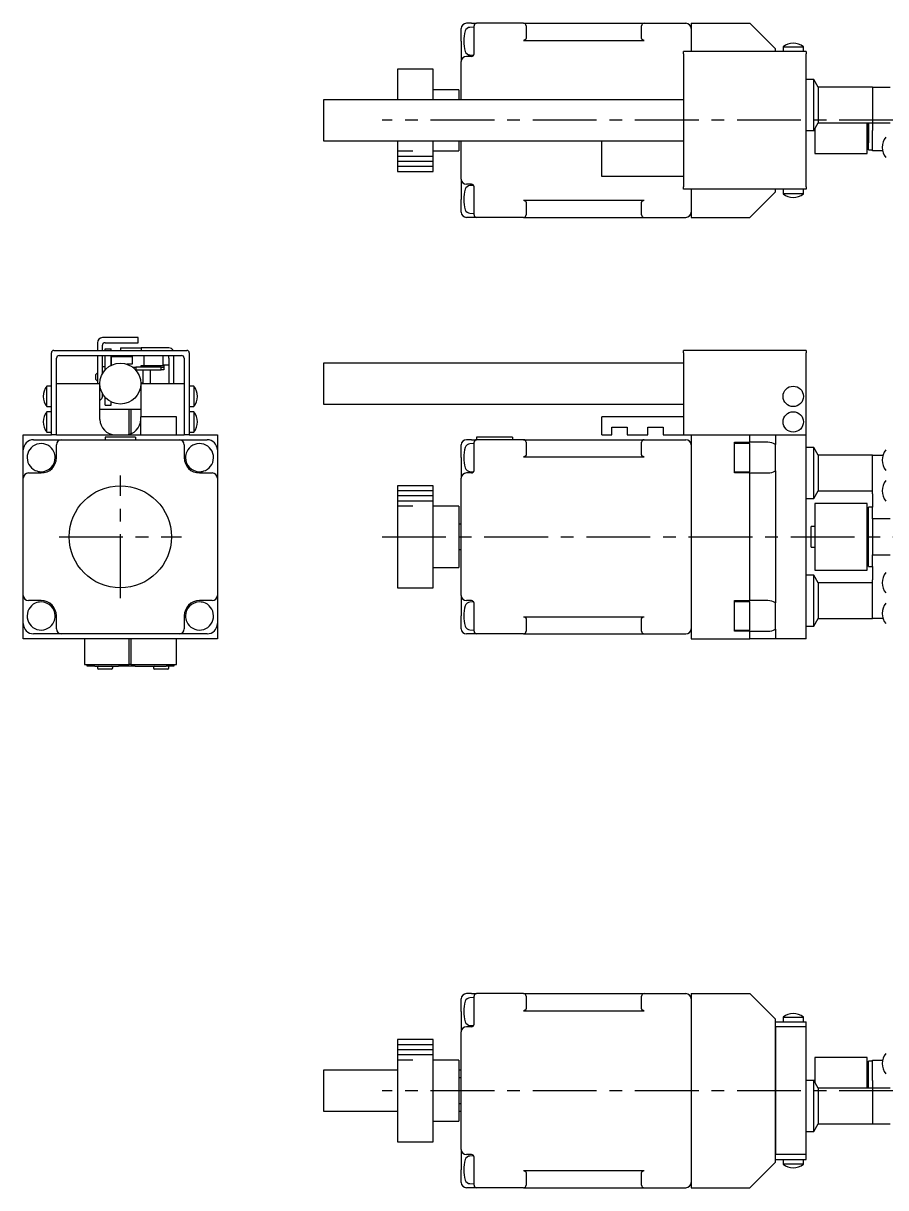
# Model space of a CAD drawing. Extents: x 56 to 595, y 17 to 322.
# Drawn here: x 56 to 224.9, y 93.5 to 321.5 of the extents above; entities that cross this region are included whole.
import ezdxf

# ---------------------------------------------------------------- set-up
doc = ezdxf.new("R2010")
doc.units = 0
doc.header["$LTSCALE"] = 10
doc.linetypes.add('CENTER', pattern=[2, 1.25, -0.25, 0.25, -0.25])
for name, color, linetype in [('1', 7, 'CONTINUOUS'), ('11', 7, 'CONTINUOUS'), ('2', 7, 'CONTINUOUS')]:
    doc.layers.add(name, color=color, linetype=linetype)

msp = doc.modelspace()

# ---------------------------------------------------------------- linework, layer by layer
at = {"layer": '1', "color": 7, "linetype": 'CONTINUOUS'}
for p, q in [((143.749999, 321.5), (142.749999, 321.5)), ((143.749999, 321.5), (144.749999, 321.5)), ((153.949999, 321.5), (144.749999, 321.5)), ((153.949999, 321.5), (177.549999, 321.5)), ((177.549999, 321.5), (185.749999, 321.5)), ((186.749999, 321.5), (198.249999, 321.5)), ((186.749999, 321.5), (186.749999, 316)), ((203.249999, 316.5), (198.249999, 321.5)), ((141.749999, 318), (141.749999, 320.5)), ((144.249999, 320.75), (143.446276, 320.707879)), ((144.249999, 319.5), (144.249999, 321)), ((144.249999, 315.414214), (144.249999, 319.5)), ((154.449999, 321), (154.449999, 319.5)), ((154.449999, 319.5), (154.449999, 318.648232)), ((177.049999, 319.5), (177.049999, 321)), ((177.049999, 318.648232), (177.049999, 319.5)), ((141.749999, 318), (141.749999, 314)), ((153.974533, 318.148835), (153.949999, 318.148232)), ((153.949999, 318.148232), (177.549999, 318.148232)), ((153.999008, 318.15064), (153.974533, 318.148835)), ((154.023364, 318.153644), (153.999008, 318.15064)), ((154.047544, 318.15784), (154.023364, 318.153644)), ((154.071489, 318.163217), (154.047544, 318.15784)), ((154.095141, 318.169762), (154.071489, 318.163217)), ((154.118444, 318.17746), (154.095141, 318.169762)), ((154.141341, 318.186293), (154.118444, 318.17746)), ((154.163777, 318.196238), (154.141341, 318.186293)), ((154.185697, 318.207272), (154.163777, 318.196238)), ((154.20705, 318.219368), (154.185697, 318.207272)), ((154.227784, 318.232497), (154.20705, 318.219368)), ((154.247849, 318.246629), (154.227784, 318.232497)), ((154.267196, 318.261727), (154.247849, 318.246629)), ((154.285778, 318.277757), (154.267196, 318.261727)), ((154.303552, 318.294679), (154.285778, 318.277757)), ((154.320475, 318.312453), (154.303552, 318.294679)), ((154.336504, 318.331036), (154.320475, 318.312453)), ((154.351603, 318.350383), (154.336504, 318.331036)), ((154.365734, 318.370447), (154.351603, 318.350383)), ((154.378863, 318.391181), (154.365734, 318.370447)), ((154.39096, 318.412534), (154.378863, 318.391181)), ((154.401994, 318.434455), (154.39096, 318.412534)), ((154.411939, 318.456891), (154.401994, 318.434455)), ((154.420771, 318.479787), (154.411939, 318.456891)), ((154.428469, 318.50309), (154.420771, 318.479787)), ((154.435015, 318.526742), (154.428469, 318.50309)), ((154.440392, 318.550687), (154.435015, 318.526742)), ((154.444587, 318.574867), (154.440392, 318.550687)), ((154.447591, 318.599224), (154.444587, 318.574867)), ((154.449397, 318.623698), (154.447591, 318.599224)), ((154.449999, 318.648232), (154.449397, 318.623698)), ((177.050601, 318.623698), (177.049999, 318.648232)), ((177.052407, 318.599224), (177.050601, 318.623698)), ((177.055411, 318.574867), (177.052407, 318.599224)), ((177.059606, 318.550687), (177.055411, 318.574867)), ((177.064983, 318.526742), (177.059606, 318.550687)), ((177.071529, 318.50309), (177.064983, 318.526742)), ((177.079227, 318.479787), (177.071529, 318.50309)), ((177.088059, 318.456891), (177.079227, 318.479787)), ((177.098004, 318.434455), (177.088059, 318.456891)), ((177.109038, 318.412534), (177.098004, 318.434455)), ((177.121135, 318.391181), (177.109038, 318.412534)), ((177.134264, 318.370447), (177.121135, 318.391181)), ((177.148395, 318.350383), (177.134264, 318.370447)), ((177.163494, 318.331036), (177.148395, 318.350383)), ((177.179523, 318.312453), (177.163494, 318.331036)), ((177.196446, 318.294679), (177.179523, 318.312453)), ((177.21422, 318.277757), (177.196446, 318.294679)), ((177.232802, 318.261727), (177.21422, 318.277757)), ((177.252149, 318.246629), (177.232802, 318.261727)), ((177.272214, 318.232497), (177.252149, 318.246629)), ((177.292948, 318.219368), (177.272214, 318.232497)), ((177.314301, 318.207272), (177.292948, 318.219368)), ((177.336221, 318.196238), (177.314301, 318.207272)), ((177.358657, 318.186293), (177.336221, 318.196238)), ((177.381554, 318.17746), (177.358657, 318.186293)), ((177.404857, 318.169762), (177.381554, 318.17746)), ((177.428509, 318.163217), (177.404857, 318.169762)), ((177.452454, 318.15784), (177.428509, 318.163217)), ((177.476634, 318.153644), (177.452454, 318.15784)), ((177.50099, 318.15064), (177.476634, 318.153644)), ((177.525465, 318.148835), (177.50099, 318.15064)), ((177.549999, 318.148232), (177.525465, 318.148835)), ((143.749999, 315), (142.749999, 315)), ((143.446276, 315.292121), (144.184962, 315.253408)), ((185.249999, 315.5), (185.249999, 316)), ((209.249999, 316), (185.249999, 316)), ((185.249999, 315.5), (185.249999, 289.5)), ((203.249999, 316), (203.249999, 316.5)), ((204.749999, 316.897999), (204.854416, 316.897999)), ((204.749999, 316.897999), (204.749999, 316)), ((204.854416, 316.897999), (208.749999, 316.897999)), ((208.749999, 316), (208.749999, 316.897999)), ((209.249999, 316), (209.249999, 315.5)), ((209.249999, 289.5), (209.249999, 315.5)), ((129.249999, 312.5), (129.249999, 306.5)), ((136.249999, 312.5), (129.249999, 312.5)), ((136.249999, 306.5), (136.249999, 312.5)), ((141.749999, 306.5), (141.749999, 314)), ((210.749999, 310.5), (209.249999, 310.5)), ((210.749999, 300.5), (210.749999, 310.5)), ((211.616024, 309), (210.749999, 310.5)), ((141.249999, 308.5), (136.249999, 308.5)), ((141.249999, 308.5), (141.249999, 306.5)), ((211.616024, 309), (211.616024, 302)), ((222.249999, 309), (211.616024, 309)), ((222.249999, 309), (225.749999, 309)), ((222.249999, 309), (222.249999, 305.5)), ((114.750001, 306.5), (114.750001, 302.5)), ((185.249999, 306.5), (114.750001, 306.5)), ((222.249999, 305.5), (222.249999, 302)), ((114.750001, 302.5), (114.750001, 298.5)), ((210.749999, 300.5), (211.616024, 302)), ((211.616024, 302), (222.249999, 302)), ((221.249999, 296), (221.249999, 302)), ((221.449999, 296.700338), (221.449999, 302.019548)), ((221.449999, 302), (221.449999, 298.090257)), ((222.249999, 302), (225.749999, 302)), ((222.249999, 302), (222.249999, 300.5)), ((209.249999, 300.5), (210.749999, 300.5)), ((210.249999, 300.5), (210.749999, 300.5)), ((210.749999, 300.5), (210.949999, 300.5)), ((210.949999, 300.84641), (210.949999, 296)), ((221.249999, 299), (221.449999, 299)), ((221.449999, 296.7), (221.449999, 299)), ((221.449999, 299), (221.449999, 298.09)), ((222.249999, 296.5), (222.249999, 300.5)), ((114.750001, 298.5), (185.249999, 298.5)), ((129.249999, 298.5), (129.249999, 292.5)), ((136.249999, 292.5), (136.249999, 298.5)), ((136.249999, 296.5), (141.249999, 296.5)), ((141.249999, 298.5), (141.249999, 296.5)), ((141.749999, 291), (141.749999, 298.5)), ((169.249999, 291.5), (169.249999, 298.5)), ((221.449999, 296.7), (221.449999, 296.700338)), ((221.449999, 296.7), (222.249999, 296.7)), ((224.227499, 296.5), (222.249999, 296.5)), ((210.949999, 296), (216.449999, 296)), ((216.449999, 296), (221.249999, 296)), ((129.249999, 292.5), (136.249999, 292.5)), ((141.749999, 291), (141.749999, 287)), ((143.749999, 290), (142.749999, 290)), ((144.184962, 289.746592), (143.446276, 289.707879)), ((144.249999, 285.5), (144.249999, 289.585786)), ((185.249999, 291.5), (169.249999, 291.5)), ((185.249999, 289), (185.249999, 289.5)), ((209.249999, 289), (185.249999, 289)), ((186.749999, 289), (186.749999, 283.5)), ((198.249999, 283.5), (203.249999, 288.5)), ((203.249999, 288.5), (203.249999, 289)), ((204.749999, 289), (204.749999, 288.102001)), ((204.781135, 288.102001), (204.749999, 288.102001)), ((208.749999, 288.102001), (204.781135, 288.102001)), ((208.749999, 288.102001), (208.749999, 289)), ((209.249999, 289.5), (209.249999, 289)), ((141.749999, 284.5), (141.749999, 287)), ((144.249999, 284), (144.249999, 285.5)), ((153.949999, 286.851768), (177.549999, 286.851768)), ((153.949999, 286.851768), (153.974533, 286.851165)), ((153.974533, 286.851165), (153.999008, 286.84936)), ((153.999008, 286.84936), (154.023364, 286.846356)), ((154.023364, 286.846356), (154.047544, 286.84216)), ((154.047544, 286.84216), (154.071489, 286.836783)), ((154.071489, 286.836783), (154.095141, 286.830238)), ((154.095141, 286.830238), (154.118444, 286.82254)), ((154.118444, 286.82254), (154.141341, 286.813707)), ((154.141341, 286.813707), (154.163777, 286.803762)), ((154.163777, 286.803762), (154.185697, 286.792728)), ((154.185697, 286.792728), (154.20705, 286.780632)), ((154.20705, 286.780632), (154.227784, 286.767503)), ((154.227784, 286.767503), (154.247849, 286.753371)), ((154.247849, 286.753371), (154.267196, 286.738273)), ((154.267196, 286.738273), (154.285778, 286.722243)), ((154.285778, 286.722243), (154.303552, 286.705321)), ((154.303552, 286.705321), (154.320475, 286.687547)), ((154.320475, 286.687547), (154.336504, 286.668964)), ((154.336504, 286.668964), (154.351603, 286.649617)), ((154.351603, 286.649617), (154.365734, 286.629553)), ((154.365734, 286.629553), (154.378863, 286.608819)), ((154.378863, 286.608819), (154.39096, 286.587466)), ((154.39096, 286.587466), (154.401994, 286.565545)), ((154.401994, 286.565545), (154.411939, 286.543109)), ((154.411939, 286.543109), (154.420771, 286.520213)), ((154.420771, 286.520213), (154.428469, 286.49691)), ((154.428469, 286.49691), (154.435015, 286.473258)), ((154.435015, 286.473258), (154.440392, 286.449313)), ((154.440392, 286.449313), (154.444587, 286.425133)), ((154.444587, 286.425133), (154.447591, 286.400776)), ((154.447591, 286.400776), (154.449397, 286.376302)), ((154.449397, 286.376302), (154.449999, 286.351768)), ((154.449999, 286.351768), (154.449999, 285.5)), ((154.449999, 285.5), (154.449999, 284)), ((177.049999, 286.351768), (177.050601, 286.376302)), ((177.049999, 285.5), (177.049999, 286.351768)), ((177.049999, 284), (177.049999, 285.5)), ((177.050601, 286.376302), (177.052407, 286.400776)), ((177.052407, 286.400776), (177.055411, 286.425133)), ((177.055411, 286.425133), (177.059606, 286.449313)), ((177.059606, 286.449313), (177.064983, 286.473258)), ((177.064983, 286.473258), (177.071529, 286.49691)), ((177.071529, 286.49691), (177.079227, 286.520213)), ((177.079227, 286.520213), (177.088059, 286.543109)), ((177.088059, 286.543109), (177.098004, 286.565545)), ((177.098004, 286.565545), (177.109038, 286.587466)), ((177.109038, 286.587466), (177.121135, 286.608819)), ((177.121135, 286.608819), (177.134264, 286.629553)), ((177.134264, 286.629553), (177.148395, 286.649617)), ((177.148395, 286.649617), (177.163494, 286.668964)), ((177.163494, 286.668964), (177.179523, 286.687547)), ((177.179523, 286.687547), (177.196446, 286.705321)), ((177.196446, 286.705321), (177.21422, 286.722243)), ((177.21422, 286.722243), (177.232802, 286.738273)), ((177.232802, 286.738273), (177.252149, 286.753371)), ((177.252149, 286.753371), (177.272214, 286.767503)), ((177.272214, 286.767503), (177.292948, 286.780632)), ((177.292948, 286.780632), (177.314301, 286.792728)), ((177.314301, 286.792728), (177.336221, 286.803762)), ((177.336221, 286.803762), (177.358657, 286.813707)), ((177.358657, 286.813707), (177.381554, 286.82254)), ((177.381554, 286.82254), (177.404857, 286.830238)), ((177.404857, 286.830238), (177.428509, 286.836783)), ((177.428509, 286.836783), (177.452454, 286.84216)), ((177.452454, 286.84216), (177.476634, 286.846356)), ((177.476634, 286.846356), (177.50099, 286.84936)), ((177.50099, 286.84936), (177.525465, 286.851165)), ((177.525465, 286.851165), (177.549999, 286.851768)), ((143.749999, 283.5), (142.749999, 283.5)), ((143.446276, 284.292121), (144.249999, 284.25)), ((144.749999, 283.5), (143.749999, 283.5)), ((153.949999, 283.5), (144.749999, 283.5)), ((153.949999, 283.5), (177.549999, 283.5)), ((177.549999, 283.5), (185.749999, 283.5)), ((186.749999, 283.5), (198.249999, 283.5)), ((78.5, 259.95), (71.5, 259.95)), ((78.5, 258.95), (78.5, 259.95)), ((70.5, 258.95), (70.5, 257.45)), ((71.5, 257.45), (71.5, 258.45)), ((72, 258.95), (78.5, 258.95)), ((72, 257.45), (72, 257.75)), ((72, 257.75), (73.2, 257.75)), ((73.2, 257.45), (73.2, 257.75)), ((75, 257.95), (79.06253, 257.95)), ((75, 257.95), (75, 257.45)), ((79.06253, 257.95), (79.06253, 257.45)), ((84.5, 257.95), (79.06253, 257.95)), ((61.5, 240.95), (61.5, 256.95)), ((62, 257.45), (88, 257.45)), ((62.5, 240.95), (62.5, 255.95)), ((63, 256.45), (87, 256.45)), ((70.5, 256.45), (70.5, 250.95)), ((71.5, 252.886492), (71.5, 256.45)), ((72, 253.595751), (72, 256.45)), ((73.2, 254.522114), (73.2, 256.45)), ((73.3, 256.45), (73.3, 256.25)), ((73.3, 254.570773), (73.3, 256.25)), ((73.3, 256.25), (77.3, 256.25)), ((77.3, 256.25), (77.3, 254.75)), ((79.6, 256.45), (79.6, 254.45)), ((83.4, 254.45), (83.4, 256.45)), ((84.5, 255.95), (84.5, 250.95)), ((85.5, 250.95), (85.5, 256.45)), ((87.5, 255.95), (87.5, 240.95)), ((88.5, 256.95), (88.5, 240.95)), ((209.249999, 257.45), (185.249999, 257.45)), ((185.249999, 256.95), (185.249999, 257.45)), ((185.249999, 256.95), (185.249999, 240.95)), ((209.249999, 257.45), (209.249999, 256.95)), ((209.249999, 240.95), (209.249999, 256.95)), ((72, 254.25), (71.5, 254.25)), ((73.2, 255.25), (73.3, 255.25)), ((77.3, 254.75), (76.249, 254.75)), ((77.499888, 254.15), (77.499888, 254.072589)), ((77.499888, 254.15), (78.045806, 254.15)), ((78.045806, 253.65), (77.951271, 253.65)), ((78.045806, 254.15), (78.045806, 253.65)), ((82.99985, 254.15), (78.045806, 254.15)), ((78.045806, 253.65), (82.99985, 253.65)), ((83.5, 254.45), (79, 254.45)), ((79, 254.45), (79, 254.15)), ((79.5, 250.95), (79.5, 253.65)), ((80.910616, 250.95), (80.910616, 253.65)), ((82.99985, 253.65), (82.99985, 254.15)), ((82.99985, 254.15), (83.499863, 254.15)), ((83.499863, 253.65), (82.99985, 253.65)), ((83.499863, 254.15), (83.499863, 253.65)), ((83.5, 253.65), (83.499863, 253.65)), ((83.5, 254.65), (84.5, 254.65)), ((83.5, 254.65), (83.5, 253.65)), ((114.750001, 254.95), (114.750001, 246.95)), ((185.249999, 254.95), (114.750001, 254.95)), ((62.5, 250.95), (71, 250.95)), ((70.5, 253.05), (70.2, 252.75)), ((70.2, 251.75), (70.2, 252.75)), ((70.2, 251.75), (70.5, 251.45)), ((71, 243.95), (71, 250.95)), ((79.5, 251.05), (79, 251.05)), ((79, 251.05), (79, 250.95)), ((79, 250.95), (87.5, 250.95)), ((79, 250.95), (79, 244.45)), ((60.602001, 249.087782), (60.602001, 250.45)), ((61.5, 250.45), (60.602001, 250.45)), ((60.602001, 246.45), (60.602001, 249.087782)), ((71, 249.95), (71.127017, 249.95)), ((71.5, 248.357107), (71.5, 249.013508)), ((79, 250.25), (78.938274, 250.25)), ((78.994997, 250.75), (79, 250.75)), ((89.397999, 250.45), (88.5, 250.45)), ((89.397999, 250.45), (89.397999, 248.801531)), ((89.397999, 248.801531), (89.397999, 246.45)), ((60.602001, 246.45), (61.5, 246.45)), ((71, 247.65), (71.353553, 248.003553)), ((72, 246.75), (72, 248.304249)), ((72, 246.75), (73.2, 246.75)), ((73.2, 246.75), (73.2, 247.377886)), ((73.2, 247.25), (73.3, 247.25)), ((73.3, 247.25), (73.3, 247.329227)), ((88.5, 246.45), (89.397999, 246.45)), ((114.750001, 246.95), (185.249999, 246.95)), ((60.602001, 244.087782), (60.602001, 245.45)), ((61.5, 245.45), (60.602001, 245.45)), ((60.602001, 241.45), (60.602001, 244.087782)), ((71, 245.95), (76.759051, 245.95)), ((76.759051, 245.95), (77.084807, 245.95)), ((76.759051, 241.047615), (76.759051, 245.95)), ((77.084807, 245.95), (79, 245.95)), ((77.084807, 245.95), (77.084807, 241.153003)), ((79, 240.95), (79, 244.45)), ((86, 244.45), (79, 244.45)), ((86, 240.95), (86, 244.45)), ((89.397999, 245.45), (88.5, 245.45)), ((89.397999, 245.45), (89.397999, 243.801531)), ((169.249999, 240.95), (169.249999, 244.45)), ((185.249999, 244.45), (169.249999, 244.45)), ((89.397999, 243.801531), (89.397999, 241.45)), ((171.249999, 242.45), (174.249999, 242.45)), ((171.249999, 240.95), (171.249999, 242.45)), ((174.249999, 242.45), (174.249999, 240.95)), ((178.249999, 242.45), (181.249999, 242.45)), ((178.249999, 240.95), (178.249999, 242.45)), ((181.249999, 242.45), (181.249999, 240.95)), ((56, 237.95), (56, 240.95)), ((56, 240.95), (61.5, 240.95)), ((58, 239.95), (62.085786, 239.95)), ((58, 239.95), (59.351768, 239.95)), ((60.602001, 241.45), (61.5, 241.45)), ((62.5, 240.95), (61.5, 240.95)), ((62.085786, 239.95), (63.5, 239.95)), ((62.5, 240.95), (79, 240.95)), ((63.5, 239.95), (86.5, 239.95)), ((72, 240.45), (72, 239.95)), ((78, 240.45), (72, 240.45)), ((78, 240.45), (78, 239.95)), ((79, 240.95), (86, 240.95)), ((86, 240.95), (87.5, 240.95)), ((86.5, 239.95), (87.914214, 239.95)), ((88.5, 240.95), (87.5, 240.95)), ((87.914214, 239.95), (92, 239.95)), ((88.5, 241.45), (89.397999, 241.45)), ((88.5, 240.95), (94, 240.95)), ((90.648232, 239.95), (92, 239.95)), ((94, 240.95), (94, 237.95)), ((143.749999, 239.95), (142.749999, 239.95)), ((143.749999, 239.95), (144.749999, 239.95)), ((144.249999, 237.95), (144.249999, 239.45)), ((151.749999, 240.45), (144.749999, 240.45)), ((144.749999, 240.45), (144.749999, 239.95)), ((153.949999, 239.95), (144.749999, 239.95)), ((151.749999, 240.45), (151.749999, 239.95)), ((153.949999, 239.95), (177.549999, 239.95)), ((154.449999, 239.45), (154.449999, 237.95)), ((169.249999, 240.95), (171.249999, 240.95)), ((174.249999, 240.95), (178.249999, 240.95)), ((177.049999, 237.95), (177.049999, 239.45)), ((177.549999, 239.95), (185.749999, 239.95)), ((181.249999, 240.95), (185.249999, 240.95)), ((185.249999, 240.95), (186.749999, 240.95)), ((186.749999, 240.95), (186.749999, 200.95)), ((186.749999, 240.95), (198.249999, 240.95)), ((195.249999, 239.45), (198.249999, 239.45)), ((195.249999, 233.45), (195.249999, 239.45)), ((198.249999, 239.45), (198.249999, 240.95)), ((198.249999, 240.95), (203.249999, 240.95)), ((201.749999, 239.45), (198.249999, 239.45)), ((203.249999, 240.95), (203.249999, 239.048076)), ((203.249999, 240.95), (209.249999, 240.95)), ((209.249999, 200.95), (209.249999, 240.95)), ((56, 233.864214), (56, 237.95)), ((56, 236.598232), (56, 237.95)), ((62.5, 236.45), (62.5, 238.95)), ((87.5, 238.95), (87.5, 236.45)), ((94, 237.95), (94, 233.864214)), ((94, 237.95), (94, 236.598232)), ((141.749999, 236.45), (141.749999, 238.95)), ((144.249999, 239.2), (143.446276, 239.157879)), ((144.249999, 233.864214), (144.249999, 237.95)), ((154.449999, 237.95), (154.449999, 237.098232)), ((177.049999, 237.098232), (177.049999, 237.95)), ((198.249999, 239.2), (195.249999, 239.2)), ((198.249999, 233.7), (198.249999, 239.2)), ((198.249999, 233.7), (198.249999, 239.2)), ((203.249999, 236.45), (203.249999, 239.048076)), ((210.749999, 238.45), (209.249999, 238.45)), ((210.749999, 233.45), (210.749999, 238.45)), ((211.616024, 236.95), (210.749999, 238.45)), ((141.749999, 236.45), (141.749999, 232.45)), ((153.974533, 236.598835), (153.949999, 236.598232)), ((153.949999, 236.598232), (177.549999, 236.598232)), ((153.999008, 236.60064), (153.974533, 236.598835)), ((154.023364, 236.603644), (153.999008, 236.60064)), ((154.047544, 236.60784), (154.023364, 236.603644)), ((154.071489, 236.613217), (154.047544, 236.60784)), ((154.095141, 236.619762), (154.071489, 236.613217)), ((154.118444, 236.62746), (154.095141, 236.619762)), ((154.141341, 236.636293), (154.118444, 236.62746)), ((154.163777, 236.646238), (154.141341, 236.636293)), ((154.185697, 236.657272), (154.163777, 236.646238)), ((154.20705, 236.669368), (154.185697, 236.657272)), ((154.227784, 236.682497), (154.20705, 236.669368)), ((154.247849, 236.696629), (154.227784, 236.682497)), ((154.267196, 236.711727), (154.247849, 236.696629)), ((154.285778, 236.727757), (154.267196, 236.711727)), ((154.303552, 236.744679), (154.285778, 236.727757)), ((154.320475, 236.762453), (154.303552, 236.744679)), ((154.336504, 236.781036), (154.320475, 236.762453)), ((154.351603, 236.800383), (154.336504, 236.781036)), ((154.365734, 236.820447), (154.351603, 236.800383)), ((154.378863, 236.841181), (154.365734, 236.820447)), ((154.39096, 236.862534), (154.378863, 236.841181)), ((154.401994, 236.884455), (154.39096, 236.862534)), ((154.411939, 236.906891), (154.401994, 236.884455)), ((154.420771, 236.929787), (154.411939, 236.906891)), ((154.428469, 236.95309), (154.420771, 236.929787)), ((154.435015, 236.976742), (154.428469, 236.95309)), ((154.440392, 237.000687), (154.435015, 236.976742)), ((154.444587, 237.024867), (154.440392, 237.000687)), ((154.447591, 237.049224), (154.444587, 237.024867)), ((154.449397, 237.073698), (154.447591, 237.049224)), ((154.449999, 237.098232), (154.449397, 237.073698)), ((177.050601, 237.073698), (177.049999, 237.098232)), ((177.052407, 237.049224), (177.050601, 237.073698)), ((177.055411, 237.024867), (177.052407, 237.049224)), ((177.059606, 237.000687), (177.055411, 237.024867)), ((177.064983, 236.976742), (177.059606, 237.000687)), ((177.071529, 236.95309), (177.064983, 236.976742)), ((177.079227, 236.929787), (177.071529, 236.95309)), ((177.088059, 236.906891), (177.079227, 236.929787)), ((177.098004, 236.884455), (177.088059, 236.906891)), ((177.109038, 236.862534), (177.098004, 236.884455)), ((177.121135, 236.841181), (177.109038, 236.862534)), ((177.134264, 236.820447), (177.121135, 236.841181)), ((177.148395, 236.800383), (177.134264, 236.820447)), ((177.163494, 236.781036), (177.148395, 236.800383)), ((177.179523, 236.762453), (177.163494, 236.781036)), ((177.196446, 236.744679), (177.179523, 236.762453)), ((177.21422, 236.727757), (177.196446, 236.744679)), ((177.232802, 236.711727), (177.21422, 236.727757)), ((177.252149, 236.696629), (177.232802, 236.711727)), ((177.272214, 236.682497), (177.252149, 236.696629)), ((177.292948, 236.669368), (177.272214, 236.682497)), ((177.314301, 236.657272), (177.292948, 236.669368)), ((177.336221, 236.646238), (177.314301, 236.657272)), ((177.358657, 236.636293), (177.336221, 236.646238)), ((177.381554, 236.62746), (177.358657, 236.636293)), ((177.404857, 236.619762), (177.381554, 236.62746)), ((177.428509, 236.613217), (177.404857, 236.619762)), ((177.452454, 236.60784), (177.428509, 236.613217)), ((177.476634, 236.603644), (177.452454, 236.60784)), ((177.50099, 236.60064), (177.476634, 236.603644)), ((177.525465, 236.598835), (177.50099, 236.60064)), ((177.549999, 236.598232), (177.525465, 236.598835)), ((203.249999, 233.851924), (203.249999, 236.45)), ((211.616024, 236.95), (211.616024, 229.95)), ((222.249999, 236.95), (211.616024, 236.95)), ((222.249999, 236.95), (224.310262, 236.95)), ((222.249999, 233.45), (222.249999, 236.95)), ((56, 232.45), (56, 233.864214)), ((57, 233.45), (59.5, 233.45)), ((90.5, 233.45), (93, 233.45)), ((94, 233.864214), (94, 232.45)), ((143.749999, 233.45), (142.749999, 233.45)), ((143.446276, 233.742121), (144.184962, 233.703408)), ((195.249999, 233.7), (198.249999, 233.7)), ((198.249999, 233.45), (195.249999, 233.45)), ((198.249999, 208.45), (198.249999, 233.45)), ((198.249999, 233.45), (201.749999, 233.45)), ((203.249999, 233.851924), (203.249999, 208.048076)), ((210.749999, 228.45), (210.749999, 233.45)), ((222.249999, 229.357477), (222.249999, 233.45)), ((56, 209.45), (56, 232.45)), ((94, 232.45), (94, 209.45)), ((129.249999, 230.95), (129.249999, 220.95)), ((136.249999, 230.95), (129.249999, 230.95)), ((136.249999, 220.95), (136.249999, 230.95)), ((141.749999, 209.45), (141.749999, 232.45)), ((209.249999, 228.45), (210.749999, 228.45)), ((210.749999, 228.45), (211.616024, 229.95)), ((211.616024, 229.95), (222.249999, 229.95)), ((222.249999, 229.357477), (222.249999, 226.759401)), ((141.249999, 226.95), (136.249999, 226.95)), ((141.249999, 226.95), (141.249999, 220.95)), ((210.949999, 227.45), (210.949999, 227.449621)), ((216.449999, 227.45), (210.949999, 227.45)), ((210.949999, 227.449621), (210.949999, 214.45)), ((221.249999, 227.45), (216.449999, 227.45)), ((221.249999, 214.45), (221.249999, 227.45)), ((221.449999, 221.0126), (221.449999, 226.75)), ((222.249999, 226.75), (221.449999, 226.75)), ((222.249999, 224.45), (222.249999, 226.759401)), ((141.749999, 223.45), (141.249999, 223.45)), ((221.449999, 224.45), (221.249999, 224.45)), ((225.749999, 224.45), (222.249999, 224.45)), ((222.249999, 224.45), (222.249999, 217.45)), ((210.249999, 218.95), (210.249999, 222.95)), ((210.949999, 222.95), (210.249999, 222.95)), ((129.249999, 220.95), (129.249999, 210.95)), ((136.249999, 210.95), (136.249999, 220.95)), ((141.249999, 220.95), (141.249999, 214.95)), ((210.249999, 218.95), (210.949999, 218.95)), ((221.449999, 215.15), (221.449999, 221.0126)), ((141.249999, 218.45), (141.749999, 218.45)), ((221.249999, 217.45), (221.449999, 217.45)), ((222.249999, 217.45), (225.749999, 217.45)), ((222.249999, 215.140599), (222.249999, 217.45)), ((136.249999, 214.95), (141.249999, 214.95)), ((210.949999, 214.45), (216.449999, 214.45)), ((216.449999, 214.45), (221.249999, 214.45)), ((221.449999, 215.15), (222.249999, 215.15)), ((222.249999, 215.140599), (222.249999, 212.542523)), ((210.749999, 213.45), (209.249999, 213.45)), ((210.749999, 208.45), (210.749999, 213.45)), ((211.616024, 211.95), (210.749999, 213.45)), ((222.249999, 208.45), (222.249999, 212.542523)), ((129.249999, 210.95), (136.249999, 210.95)), ((211.616024, 211.95), (211.616024, 204.95)), ((222.249999, 211.95), (211.616024, 211.95)), ((56, 208.035786), (56, 209.45)), ((56, 203.95), (56, 208.035786)), ((59.5, 208.45), (57, 208.45)), ((93, 208.45), (90.5, 208.45)), ((94, 209.45), (94, 208.035786)), ((94, 208.035786), (94, 203.95)), ((141.749999, 209.45), (141.749999, 205.45)), ((143.749999, 208.45), (142.749999, 208.45)), ((144.184962, 208.196592), (143.446276, 208.157879)), ((144.249999, 203.95), (144.249999, 208.035786)), ((195.249999, 202.45), (195.249999, 208.45)), ((195.249999, 208.45), (198.249999, 208.45)), ((198.249999, 208.2), (195.249999, 208.2)), ((201.749999, 208.45), (198.249999, 208.45)), ((198.249999, 202.7), (198.249999, 208.2)), ((198.249999, 202.7), (198.249999, 208.2)), ((203.249999, 205.45), (203.249999, 208.048076)), ((210.749999, 203.45), (210.749999, 208.45)), ((222.249999, 204.95), (222.249999, 208.45)), ((56, 203.95), (56, 205.301768)), ((62.5, 202.95), (62.5, 205.45)), ((87.5, 205.45), (87.5, 202.95)), ((94, 205.301768), (94, 203.95)), ((141.749999, 202.95), (141.749999, 205.45)), ((153.949999, 205.301768), (177.549999, 205.301768)), ((153.949999, 205.301768), (153.974533, 205.301165)), ((153.974533, 205.301165), (153.999008, 205.29936)), ((153.999008, 205.29936), (154.023364, 205.296356)), ((154.023364, 205.296356), (154.047544, 205.29216)), ((154.047544, 205.29216), (154.071489, 205.286783)), ((154.071489, 205.286783), (154.095141, 205.280238)), ((154.095141, 205.280238), (154.118444, 205.27254)), ((154.118444, 205.27254), (154.141341, 205.263707)), ((154.141341, 205.263707), (154.163777, 205.253762)), ((154.163777, 205.253762), (154.185697, 205.242728)), ((154.185697, 205.242728), (154.20705, 205.230632)), ((154.20705, 205.230632), (154.227784, 205.217503)), ((154.227784, 205.217503), (154.247849, 205.203371)), ((154.247849, 205.203371), (154.267196, 205.188273)), ((177.232802, 205.188273), (177.252149, 205.203371)), ((177.252149, 205.203371), (177.272214, 205.217503)), ((177.272214, 205.217503), (177.292948, 205.230632)), ((177.292948, 205.230632), (177.314301, 205.242728)), ((177.314301, 205.242728), (177.336221, 205.253762)), ((177.336221, 205.253762), (177.358657, 205.263707)), ((177.358657, 205.263707), (177.381554, 205.27254)), ((177.381554, 205.27254), (177.404857, 205.280238)), ((177.404857, 205.280238), (177.428509, 205.286783)), ((177.428509, 205.286783), (177.452454, 205.29216)), ((177.452454, 205.29216), (177.476634, 205.296356)), ((177.476634, 205.296356), (177.50099, 205.29936)), ((177.50099, 205.29936), (177.525465, 205.301165)), ((177.525465, 205.301165), (177.549999, 205.301768)), ((203.249999, 202.851924), (203.249999, 205.45)), ((56, 200.95), (56, 203.95)), ((94, 203.95), (94, 200.95)), ((144.249999, 202.45), (144.249999, 203.95)), ((154.267196, 205.188273), (154.285778, 205.172243)), ((154.285778, 205.172243), (154.303552, 205.155321)), ((154.303552, 205.155321), (154.320475, 205.137547)), ((154.320475, 205.137547), (154.336504, 205.118964)), ((154.336504, 205.118964), (154.351603, 205.099617)), ((154.351603, 205.099617), (154.365734, 205.079553)), ((154.365734, 205.079553), (154.378863, 205.058819)), ((154.378863, 205.058819), (154.39096, 205.037466)), ((154.39096, 205.037466), (154.401994, 205.015545)), ((154.401994, 205.015545), (154.411939, 204.993109)), ((154.411939, 204.993109), (154.420771, 204.970213)), ((154.420771, 204.970213), (154.428469, 204.94691)), ((154.428469, 204.94691), (154.435015, 204.923258)), ((154.435015, 204.923258), (154.440392, 204.899313)), ((154.440392, 204.899313), (154.444587, 204.875133)), ((154.444587, 204.875133), (154.447591, 204.850776)), ((154.447591, 204.850776), (154.449397, 204.826302)), ((154.449397, 204.826302), (154.449999, 204.801768)), ((154.449999, 204.801768), (154.449999, 203.95)), ((154.449999, 203.95), (154.449999, 202.45)), ((177.049999, 204.801768), (177.050601, 204.826302)), ((177.049999, 203.95), (177.049999, 204.801768)), ((177.049999, 202.45), (177.049999, 203.95)), ((177.050601, 204.826302), (177.052407, 204.850776)), ((177.052407, 204.850776), (177.055411, 204.875133)), ((177.055411, 204.875133), (177.059606, 204.899313)), ((177.059606, 204.899313), (177.064983, 204.923258)), ((177.064983, 204.923258), (177.071529, 204.94691)), ((177.071529, 204.94691), (177.079227, 204.970213)), ((177.079227, 204.970213), (177.088059, 204.993109)), ((177.088059, 204.993109), (177.098004, 205.015545)), ((177.098004, 205.015545), (177.109038, 205.037466)), ((177.109038, 205.037466), (177.121135, 205.058819)), ((177.121135, 205.058819), (177.134264, 205.079553)), ((177.134264, 205.079553), (177.148395, 205.099617)), ((177.148395, 205.099617), (177.163494, 205.118964)), ((177.163494, 205.118964), (177.179523, 205.137547)), ((177.179523, 205.137547), (177.196446, 205.155321)), ((177.196446, 205.155321), (177.21422, 205.172243)), ((177.21422, 205.172243), (177.232802, 205.188273)), ((209.249999, 203.45), (210.749999, 203.45)), ((210.749999, 203.45), (211.616024, 204.95)), ((211.616024, 204.95), (222.249999, 204.95)), ((224.310262, 204.95), (222.249999, 204.95)), ((94, 200.95), (56, 200.95)), ((62.085786, 201.95), (58, 201.95)), ((59.351768, 201.95), (58, 201.95)), ((63.5, 201.95), (62.085786, 201.95)), ((86.5, 201.95), (63.5, 201.95)), ((68, 200.95), (68, 195.95)), ((76.759051, 195.95), (76.759051, 200.95)), ((77.084807, 200.95), (77.084807, 195.95)), ((86, 195.95), (86, 200.95)), ((87.914214, 201.95), (86.5, 201.95)), ((92, 201.95), (87.914214, 201.95)), ((92, 201.95), (90.648232, 201.95)), ((143.749999, 201.95), (142.749999, 201.95)), ((143.446276, 202.742121), (144.249999, 202.7)), ((144.749999, 201.95), (143.749999, 201.95)), ((153.949999, 201.95), (144.749999, 201.95)), ((153.949999, 201.95), (177.549999, 201.95)), ((177.549999, 201.95), (185.749999, 201.95)), ((186.749999, 200.95), (198.249999, 200.95)), ((195.249999, 202.7), (198.249999, 202.7)), ((198.249999, 202.45), (195.249999, 202.45)), ((198.249999, 200.95), (198.249999, 202.45)), ((198.249999, 202.45), (201.749999, 202.45)), ((203.249999, 200.95), (198.249999, 200.95)), ((203.249999, 202.851924), (203.249999, 200.95)), ((209.249999, 200.95), (203.249999, 200.95)), ((68, 195.95), (76.759051, 195.95)), ((68.5, 195.65), (68.5, 195.95)), ((70, 195.65), (68.5, 195.65)), ((70, 195.65), (74.670969, 195.65)), ((70.5, 195.4), (70.5, 195.3)), ((73.25, 195.05), (70.75, 195.05)), ((73.240149, 195.05), (70.75, 195.05)), ((73.25, 195.05), (73.240149, 195.05)), ((73.5, 195.3), (73.5, 195.4)), ((76.170969, 195.65), (74.670969, 195.65)), ((76.170969, 195.65), (76.170969, 195.95)), ((76.491149, 195.65), (76.170969, 195.65)), ((77.885888, 195.65), (76.491149, 195.65)), ((77.084807, 195.95), (76.759051, 195.95)), ((77.084807, 195.95), (86, 195.95)), ((77.885888, 195.65), (84, 195.65)), ((81.5, 195.4), (81.5, 195.3)), ((84.25, 195.05), (81.75, 195.05)), ((84.240149, 195.05), (81.75, 195.05)), ((85.5, 195.65), (84, 195.65)), ((84.25, 195.05), (84.240149, 195.05)), ((84.5, 195.3), (84.5, 195.4)), ((85.5, 195.95), (85.5, 195.65)), ((141.749999, 128), (141.749999, 130.5)), ((143.749999, 131.5), (142.749999, 131.5)), ((144.249999, 130.75), (143.446276, 130.707879)), ((143.749999, 131.5), (144.749999, 131.5)), ((144.249999, 129.5), (144.249999, 131)), ((153.949999, 131.5), (144.749999, 131.5)), ((153.949999, 131.5), (177.549999, 131.5)), ((154.449999, 131), (154.449999, 129.5)), ((177.049999, 129.5), (177.049999, 131)), ((177.549999, 131.5), (185.749999, 131.5)), ((186.749999, 131.5), (186.749999, 93.5)), ((186.749999, 131.5), (198.249999, 131.5)), ((203.249999, 126.5), (198.249999, 131.5)), ((141.749999, 128), (141.749999, 124)), ((144.249999, 125.414214), (144.249999, 129.5)), ((153.974533, 128.148835), (153.949999, 128.148232)), ((153.949999, 128.148232), (177.549999, 128.148232)), ((153.999008, 128.15064), (153.974533, 128.148835)), ((154.023364, 128.153644), (153.999008, 128.15064)), ((154.047544, 128.15784), (154.023364, 128.153644)), ((154.071489, 128.163217), (154.047544, 128.15784)), ((154.095141, 128.169762), (154.071489, 128.163217)), ((154.118444, 128.17746), (154.095141, 128.169762)), ((154.141341, 128.186293), (154.118444, 128.17746)), ((154.163777, 128.196238), (154.141341, 128.186293)), ((154.185697, 128.207272), (154.163777, 128.196238)), ((154.20705, 128.219368), (154.185697, 128.207272)), ((154.227784, 128.232497), (154.20705, 128.219368)), ((154.247849, 128.246629), (154.227784, 128.232497)), ((154.267196, 128.261727), (154.247849, 128.246629)), ((154.285778, 128.277757), (154.267196, 128.261727)), ((154.303552, 128.294679), (154.285778, 128.277757)), ((154.320475, 128.312453), (154.303552, 128.294679)), ((154.336504, 128.331036), (154.320475, 128.312453)), ((154.351603, 128.350383), (154.336504, 128.331036)), ((154.365734, 128.370447), (154.351603, 128.350383)), ((154.378863, 128.391181), (154.365734, 128.370447)), ((154.39096, 128.412534), (154.378863, 128.391181)), ((154.401994, 128.434455), (154.39096, 128.412534)), ((154.411939, 128.456891), (154.401994, 128.434455)), ((154.420771, 128.479787), (154.411939, 128.456891)), ((154.428469, 128.50309), (154.420771, 128.479787)), ((154.435015, 128.526742), (154.428469, 128.50309)), ((154.440392, 128.550687), (154.435015, 128.526742)), ((154.444587, 128.574867), (154.440392, 128.550687)), ((154.447591, 128.599224), (154.444587, 128.574867)), ((154.449397, 128.623698), (154.447591, 128.599224)), ((154.449999, 128.648232), (154.449397, 128.623698)), ((154.449999, 129.5), (154.449999, 128.648232)), ((177.049999, 128.648232), (177.049999, 129.5)), ((177.050601, 128.623698), (177.049999, 128.648232)), ((177.052407, 128.599224), (177.050601, 128.623698)), ((177.055411, 128.574867), (177.052407, 128.599224)), ((177.059606, 128.550687), (177.055411, 128.574867)), ((177.064983, 128.526742), (177.059606, 128.550687)), ((177.071529, 128.50309), (177.064983, 128.526742)), ((177.079227, 128.479787), (177.071529, 128.50309)), ((177.088059, 128.456891), (177.079227, 128.479787)), ((177.098004, 128.434455), (177.088059, 128.456891)), ((177.109038, 128.412534), (177.098004, 128.434455)), ((177.121135, 128.391181), (177.109038, 128.412534)), ((177.134264, 128.370447), (177.121135, 128.391181)), ((177.148395, 128.350383), (177.134264, 128.370447)), ((177.163494, 128.331036), (177.148395, 128.350383)), ((177.179523, 128.312453), (177.163494, 128.331036)), ((177.196446, 128.294679), (177.179523, 128.312453)), ((177.21422, 128.277757), (177.196446, 128.294679)), ((177.232802, 128.261727), (177.21422, 128.277757)), ((177.252149, 128.246629), (177.232802, 128.261727)), ((177.272214, 128.232497), (177.252149, 128.246629)), ((177.292948, 128.219368), (177.272214, 128.232497)), ((177.314301, 128.207272), (177.292948, 128.219368)), ((177.336221, 128.196238), (177.314301, 128.207272)), ((177.358657, 128.186293), (177.336221, 128.196238)), ((177.381554, 128.17746), (177.358657, 128.186293)), ((177.404857, 128.169762), (177.381554, 128.17746)), ((177.428509, 128.163217), (177.404857, 128.169762)), ((177.452454, 128.15784), (177.428509, 128.163217)), ((177.476634, 128.153644), (177.452454, 128.15784)), ((177.50099, 128.15064), (177.476634, 128.153644)), ((177.525465, 128.148835), (177.50099, 128.15064)), ((177.549999, 128.148232), (177.525465, 128.148835)), ((203.249999, 125), (203.249999, 126.5)), ((203.249999, 126), (209.249999, 126)), ((204.749999, 126.897999), (208.749999, 126.897999)), ((204.749999, 126.897999), (204.749999, 126)), ((208.749999, 126), (208.749999, 126.897999)), ((209.249999, 125), (209.249999, 126)), ((141.749999, 101), (141.749999, 124)), ((143.749999, 125), (142.749999, 125)), ((143.446276, 125.292121), (144.184962, 125.253408)), ((203.249999, 125), (203.249999, 100)), ((209.249999, 125), (203.249999, 125)), ((203.249999, 100), (203.249999, 125)), ((209.249999, 100), (209.249999, 125)), ((129.249999, 122.5), (129.249999, 102.5)), ((136.249999, 122.5), (129.249999, 122.5)), ((136.249999, 102.5), (136.249999, 122.5)), ((210.949999, 119), (210.949999, 114.5)), ((210.949999, 119), (210.949999, 114.15359)), ((216.449999, 119), (210.949999, 119)), ((221.249999, 119), (216.449999, 119)), ((221.249999, 113), (221.249999, 119)), ((114.750001, 116.5), (114.750001, 108.5)), ((129.249999, 116.5), (114.750001, 116.5)), ((141.249999, 118.5), (136.249999, 118.5)), ((141.249999, 118.5), (141.249999, 106.5)), ((141.749999, 116.5), (141.249999, 116.5)), ((222.249999, 118.3), (221.449999, 118.3)), ((221.449999, 113), (221.449999, 118.3)), ((222.249999, 114.5), (222.249999, 118.5)), ((222.249999, 118.5), (224.227499, 118.5)), ((141.749999, 115), (141.249999, 115)), ((210.749999, 114.5), (209.249999, 114.5)), ((210.749999, 114.5), (210.249999, 114.5)), ((210.749999, 104.5), (210.749999, 114.5)), ((210.949999, 114.5), (210.749999, 114.5)), ((211.616024, 113), (210.749999, 114.5)), ((210.949999, 114.5), (210.949999, 114.15359)), ((210.949999, 114.5), (210.949999, 114.15359)), ((221.449999, 116), (221.249999, 116)), ((222.249999, 114.5), (222.249999, 113)), ((211.616024, 113), (211.616024, 106)), ((222.249999, 113), (211.616024, 113)), ((222.249999, 113), (222.249999, 109.5)), ((225.749999, 113), (222.249999, 113)), ((141.249999, 110), (141.749999, 110)), ((222.249999, 109.5), (222.249999, 106)), ((114.750001, 108.5), (129.249999, 108.5)), ((141.249999, 108.5), (141.749999, 108.5)), ((136.249999, 106.5), (141.249999, 106.5)), ((210.749999, 104.5), (211.616024, 106)), ((211.616024, 106), (222.249999, 106)), ((222.249999, 106), (225.749999, 106)), ((209.249999, 104.5), (210.749999, 104.5)), ((129.249999, 102.5), (136.249999, 102.5)), ((141.749999, 101), (141.749999, 97)), ((143.749999, 100), (142.749999, 100)), ((144.184962, 99.746592), (143.446276, 99.707879)), ((144.249999, 95.5), (144.249999, 99.585786)), ((198.249999, 93.5), (203.249999, 98.5)), ((209.249999, 100), (203.249999, 100)), ((203.249999, 98.5), (203.249999, 100)), ((203.249999, 99), (209.249999, 99)), ((204.749999, 99), (204.749999, 98.102001)), ((208.749999, 98.102001), (204.749999, 98.102001)), ((208.749999, 98.102001), (208.749999, 99)), ((209.249999, 99), (209.249999, 100)), ((141.749999, 94.5), (141.749999, 97)), ((153.949999, 96.851768), (177.549999, 96.851768)), ((153.949999, 96.851768), (153.974533, 96.851165)), ((153.974533, 96.851165), (153.999008, 96.84936)), ((153.999008, 96.84936), (154.023364, 96.846356)), ((154.023364, 96.846356), (154.047544, 96.84216)), ((154.047544, 96.84216), (154.071489, 96.836783)), ((154.071489, 96.836783), (154.095141, 96.830238)), ((154.095141, 96.830238), (154.118444, 96.82254)), ((154.118444, 96.82254), (154.141341, 96.813707)), ((154.141341, 96.813707), (154.163777, 96.803762)), ((154.163777, 96.803762), (154.185697, 96.792728)), ((154.185697, 96.792728), (154.20705, 96.780632)), ((154.20705, 96.780632), (154.227784, 96.767503)), ((154.227784, 96.767503), (154.247849, 96.753371)), ((154.247849, 96.753371), (154.267196, 96.738273)), ((154.267196, 96.738273), (154.285778, 96.722243)), ((154.285778, 96.722243), (154.303552, 96.705321)), ((154.303552, 96.705321), (154.320475, 96.687547)), ((154.320475, 96.687547), (154.336504, 96.668964)), ((154.336504, 96.668964), (154.351603, 96.649617)), ((154.351603, 96.649617), (154.365734, 96.629553)), ((154.365734, 96.629553), (154.378863, 96.608819)), ((154.378863, 96.608819), (154.39096, 96.587466)), ((154.39096, 96.587466), (154.401994, 96.565545)), ((154.401994, 96.565545), (154.411939, 96.543109)), ((154.411939, 96.543109), (154.420771, 96.520213)), ((154.420771, 96.520213), (154.428469, 96.49691)), ((154.428469, 96.49691), (154.435015, 96.473258)), ((154.435015, 96.473258), (154.440392, 96.449313)), ((154.440392, 96.449313), (154.444587, 96.425133)), ((154.444587, 96.425133), (154.447591, 96.400776)), ((154.447591, 96.400776), (154.449397, 96.376302)), ((154.449397, 96.376302), (154.449999, 96.351768)), ((154.449999, 96.351768), (154.449999, 95.5)), ((177.049999, 96.351768), (177.050601, 96.376302)), ((177.049999, 95.5), (177.049999, 96.351768)), ((177.050601, 96.376302), (177.052407, 96.400776)), ((177.052407, 96.400776), (177.055411, 96.425133)), ((177.055411, 96.425133), (177.059606, 96.449313)), ((177.059606, 96.449313), (177.064983, 96.473258)), ((177.064983, 96.473258), (177.071529, 96.49691)), ((177.071529, 96.49691), (177.079227, 96.520213)), ((177.079227, 96.520213), (177.088059, 96.543109)), ((177.088059, 96.543109), (177.098004, 96.565545)), ((177.098004, 96.565545), (177.109038, 96.587466)), ((177.109038, 96.587466), (177.121135, 96.608819)), ((177.121135, 96.608819), (177.134264, 96.629553)), ((177.134264, 96.629553), (177.148395, 96.649617)), ((177.148395, 96.649617), (177.163494, 96.668964)), ((177.163494, 96.668964), (177.179523, 96.687547)), ((177.179523, 96.687547), (177.196446, 96.705321)), ((177.196446, 96.705321), (177.21422, 96.722243)), ((177.21422, 96.722243), (177.232802, 96.738273)), ((177.232802, 96.738273), (177.252149, 96.753371)), ((177.252149, 96.753371), (177.272214, 96.767503)), ((177.272214, 96.767503), (177.292948, 96.780632)), ((177.292948, 96.780632), (177.314301, 96.792728)), ((177.314301, 96.792728), (177.336221, 96.803762)), ((177.336221, 96.803762), (177.358657, 96.813707)), ((177.358657, 96.813707), (177.381554, 96.82254)), ((177.381554, 96.82254), (177.404857, 96.830238)), ((177.404857, 96.830238), (177.428509, 96.836783)), ((177.428509, 96.836783), (177.452454, 96.84216)), ((177.452454, 96.84216), (177.476634, 96.846356)), ((177.476634, 96.846356), (177.50099, 96.84936)), ((177.50099, 96.84936), (177.525465, 96.851165)), ((177.525465, 96.851165), (177.549999, 96.851768)), ((143.749999, 93.5), (142.749999, 93.5)), ((143.446276, 94.292121), (144.249999, 94.25)), ((144.749999, 93.5), (143.749999, 93.5)), ((144.249999, 94), (144.249999, 95.5)), ((153.949999, 93.5), (144.749999, 93.5)), ((153.949999, 93.5), (177.549999, 93.5)), ((154.449999, 95.5), (154.449999, 94)), ((177.049999, 94), (177.049999, 95.5)), ((177.549999, 93.5), (185.749999, 93.5)), ((186.749999, 93.5), (198.249999, 93.5))]:
    msp.add_line(p, q, dxfattribs=at)
for centre, radius in [((75, 250.95), 4), ((206.749999, 248.45), 2), ((206.749999, 243.45), 2), ((75, 220.95), 10)]:
    msp.add_circle(centre, radius, dxfattribs=at)
for centre, radius, start, end in [((142.749999, 320.5), 1, 90, 180), ((144.749999, 321), 0.5, 90, 180), ((153.949999, 321), 0.5, 0, 90), ((177.549999, 321), 0.5, 90, 180), ((185.749999, 320.5), 1, 0, 90), ((149.249999, 318), 7, 163.448632, 180), ((143.498611, 319.709249), 1, 92.999972, 163.448664), ((149.249999, 318), 7, 180, 196.551368), ((206.749999, 314.4), 3.2, 51.317813, 128.682187), ((142.749999, 314), 1, 90, 180), ((143.498611, 316.290751), 1, 196.551336, 267.000028), ((143.749999, 315.5), 0.5, 270, 0), ((227.349998, 297.2), 3.2, 141.317813, 180), ((227.349998, 297.2), 3.2, 180, 218.682187), ((142.749999, 291), 1, 180, 270), ((143.498611, 288.709249), 1, 92.999972, 163.448664), ((143.749999, 289.5), 0.5, 0, 90), ((149.249999, 287), 7, 163.448632, 180), ((206.749999, 290.6), 3.2, 231.317813, 308.682187), ((149.249999, 287), 7, 180, 196.551368), ((143.498611, 285.290751), 1, 196.551336, 267.000028), ((142.749999, 284.5), 1, 180, 270), ((144.749999, 284), 0.5, 180, 270), ((153.949999, 284), 0.5, 270, 0), ((177.549999, 284), 0.5, 180, 270), ((185.749999, 284.5), 1, 270, 0), ((71.5, 258.95), 1, 90, 180), ((72, 258.45), 0.5, 90, 180), ((84.5, 256.95), 1, 30, 90), ((62, 256.95), 0.5, 90, 180), ((63, 255.95), 0.5, 90, 180), ((83.5, 255.95), 1, 0, 30), ((87, 255.95), 0.5, 0, 90), ((88, 256.95), 0.5, 0, 90), ((63.1, 248.45), 3.2, 141.317813, 218.682187), ((86.9, 248.45), 3.2, 321.317813, 38.682187), ((71, 248.357107), 0.5, 315, 0), ((63.1, 243.45), 3.2, 141.317813, 218.682187), ((86.9, 243.45), 3.2, 321.317813, 38.682187), ((74, 243.95), 3, 180, 270), ((76, 243.95), 3, 270, 0), ((58, 237.95), 2, 90, 180), ((63.5, 238.95), 1, 90, 180), ((86.5, 238.95), 1, 0, 90), ((92, 237.95), 2, 0, 90), ((142.749999, 238.95), 1, 90, 180), ((144.749999, 239.45), 0.5, 90, 180), ((153.949999, 239.45), 0.5, 0, 90), ((177.549999, 239.45), 0.5, 90, 180), ((185.749999, 238.95), 1, 0, 90), ((201.749999, 236.45), 3, 60, 90), ((59.5, 236.45), 2.75, 24.619977, 245.380023), ((59.496903, 236.45751), 2.749699, 359.843514, 24.450832), ((90.511526, 236.455696), 2.758123, 155.587333, 180.118321), ((90.5, 236.45), 2.75, 294.619977, 155.380023), ((149.249999, 236.45), 7, 163.448632, 180), ((143.498611, 238.159249), 1, 92.999972, 163.448664), ((227.349998, 235.949997), 3.2, 141.317813, 180), ((59.5, 236.45), 3, 270, 0), ((59.5, 236.45), 2.746592, 270, 0), ((90.5, 236.45), 3, 180, 270), ((90.5, 236.45), 2.746592, 180, 270), ((149.249999, 236.45), 7, 180, 196.551368), ((227.349998, 235.949997), 3.2, 180, 218.682187), ((57, 232.45), 1, 90, 180), ((59.494296, 236.461486), 2.758083, 245.587153, 270.118501), ((90.50751, 236.453097), 2.749699, 269.843514, 294.450832), ((93, 232.45), 1, 0, 90), ((142.749999, 232.45), 1, 90, 180), ((143.498611, 234.740751), 1, 196.551336, 267.000028), ((143.749999, 233.95), 0.5, 270, 0), ((201.749999, 236.45), 3, 270, 300), ((227.349998, 229.949997), 3.2, 141.317813, 180), ((227.349998, 229.949997), 3.2, 180, 218.682187), ((227.349998, 211.950003), 3.2, 141.317813, 180), ((227.349998, 211.950003), 3.2, 180, 218.682187), ((57, 209.45), 1, 180, 270), ((59.5, 205.45), 2.75, 114.619977, 335.380023), ((59.492476, 205.446967), 2.749634, 89.843221, 114.451125), ((59.5, 205.45), 3, 0, 90), ((59.5, 205.45), 2.746592, 0, 90), ((90.5, 205.45), 3, 90, 180), ((90.5, 205.45), 2.746592, 90, 180), ((90.5, 205.45), 2.75, 204.619977, 65.380023), ((90.505696, 205.438474), 2.758123, 65.587333, 90.118321), ((93, 209.45), 1, 270, 0), ((142.749999, 209.45), 1, 180, 270), ((143.498611, 207.159249), 1, 92.999972, 163.448664), ((143.749999, 207.95), 0.5, 0, 90), ((201.749999, 205.45), 3, 60, 90), ((227.349998, 205.950003), 3.2, 141.317813, 180), ((59.488474, 205.444304), 2.758123, 335.587333, 0.118321), ((90.503033, 205.442476), 2.749634, 179.843221, 204.451125), ((149.249999, 205.45), 7, 163.448632, 180), ((149.249999, 205.45), 7, 180, 196.551368), ((227.349998, 205.950003), 3.2, 180, 218.682187), ((58, 203.95), 2, 180, 270), ((63.5, 202.95), 1, 180, 270), ((86.5, 202.95), 1, 270, 0), ((92, 203.95), 2, 270, 0), ((142.749999, 202.95), 1, 180, 270), ((143.498611, 203.740751), 1, 196.551336, 267.000028), ((185.749999, 202.95), 1, 270, 0), ((144.749999, 202.45), 0.5, 180, 270), ((153.949999, 202.45), 0.5, 270, 0), ((177.549999, 202.45), 0.5, 180, 270), ((201.749999, 205.45), 3, 270, 300), ((70.75, 195.4), 0.25, 90, 180), ((70.75, 195.3), 0.25, 180, 270), ((73.25, 195.4), 0.25, 0, 90), ((73.25, 195.3), 0.25, 270, 0), ((81.75, 195.4), 0.25, 90, 180), ((81.75, 195.3), 0.25, 180, 270), ((84.25, 195.4), 0.25, 0, 90), ((84.25, 195.3), 0.25, 270, 0), ((142.749999, 130.5), 1, 90, 180), ((149.249999, 128), 7, 163.448632, 196.551368), ((143.498611, 129.709249), 1, 92.999972, 163.448664), ((144.749999, 131), 0.5, 90, 180), ((153.949999, 131), 0.5, 0, 90), ((177.549999, 131), 0.5, 90, 180), ((185.749999, 130.5), 1, 0, 90), ((143.498611, 126.290751), 1, 196.551336, 267.000028), ((143.749999, 125.5), 0.5, 270, 0), ((206.749999, 124.4), 3.2, 51.317813, 128.682187), ((142.749999, 124), 1, 90, 180), ((227.349998, 117.8), 3.2, 141.317813, 218.682187), ((142.749999, 101), 1, 180, 270), ((149.249999, 97), 7, 163.448632, 196.551368), ((143.498611, 98.709249), 1, 92.999972, 163.448664), ((143.749999, 99.5), 0.5, 0, 90), ((206.749999, 100.6), 3.2, 231.317813, 308.682187), ((142.749999, 94.5), 1, 180, 270), ((143.498611, 95.290751), 1, 196.551336, 267.000028), ((144.749999, 94), 0.5, 180, 270), ((153.949999, 94), 0.5, 270, 0), ((177.549999, 94), 0.5, 180, 270), ((185.749999, 94.5), 1, 270, 0)]:
    msp.add_arc(centre, radius, start, end, dxfattribs=at)
at = {"layer": '11', "color": 4, "linetype": 'CENTER'}
for p, q in [((288.249999, 302.5), (126.249999, 302.5)), ((75, 208.95), (75, 232.95)), ((63, 220.95), (87, 220.95)), ((126.249999, 220.95), (288.249999, 220.95)), ((288.249999, 112.5), (126.249999, 112.5))]:
    msp.add_line(p, q, dxfattribs=at)
at = {"layer": '2', "color": 4, "linetype": 'CONTINUOUS'}
for p, q in [((129.249999, 296.5), (132.249999, 296.5)), ((129.249999, 295.5), (136.249999, 295.5)), ((129.249999, 294.5), (136.249999, 294.5)), ((129.249999, 293.5), (136.249999, 293.5)), ((136.249999, 229.95), (129.249999, 229.95)), ((136.249999, 228.95), (129.249999, 228.95)), ((136.249999, 227.95), (129.249999, 227.95)), ((132.249999, 226.95), (129.249999, 226.95)), ((136.249999, 121.5), (129.249999, 121.5)), ((136.249999, 120.5), (129.249999, 120.5)), ((136.249999, 119.5), (129.249999, 119.5)), ((132.249999, 118.5), (129.249999, 118.5))]:
    msp.add_line(p, q, dxfattribs=at)

doc.saveas('drawing.dxf')
